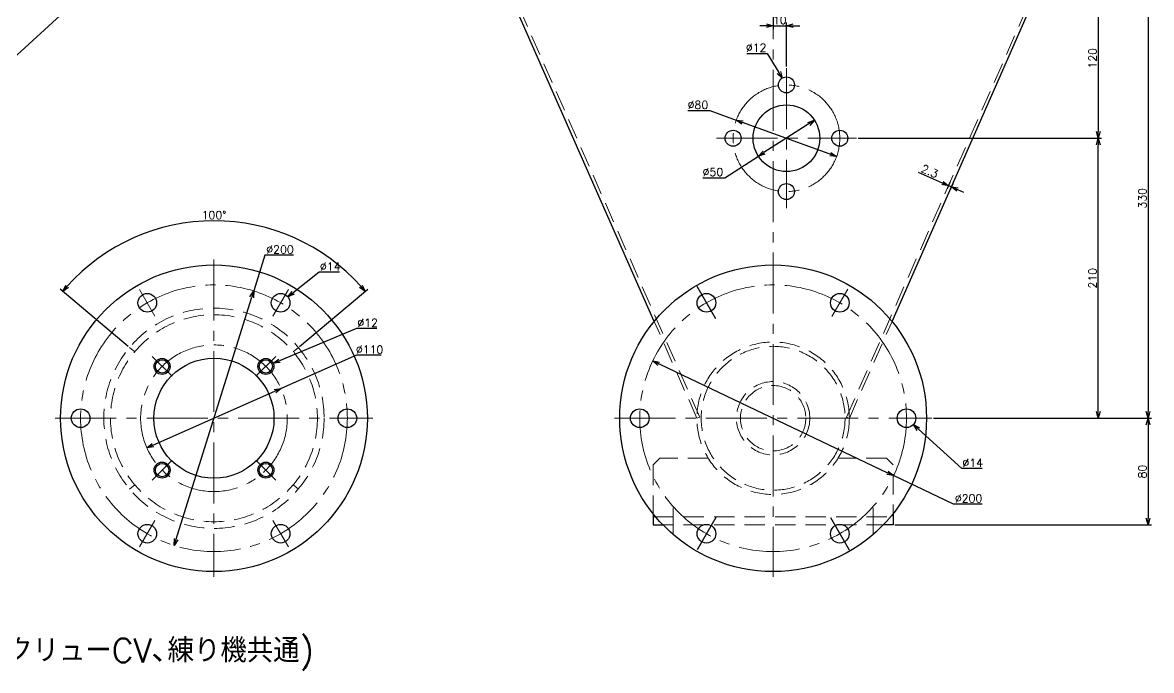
# Model space of a CAD drawing. Header units: millimetres. Extents: x 0 to 38884, y -3675 to 8056.
# Drawn here: x 9885 to 10731, y -500 to -14 of the extents above; entities that cross this region are included whole.
import ezdxf

# ---------------------------------------------------------------- set-up
doc = ezdxf.new("R2010")
doc.units = ezdxf.units.MM
doc.header["$LTSCALE"] = 2.4
doc.header["$PDMODE"] = 99
doc.header["$PDSIZE"] = 1
doc.linetypes.add('CENTER2', pattern=[28.575, 19.05, -3.175, 3.175, -3.175])
doc.linetypes.add('HIDDEN', pattern=[9.525, 6.35, -3.175])
for name, color, linetype, lineweight in [('04_HIDDEN', 2, 'HIDDEN', 13), ('05_CENTER', 4, 'CENTER2', 13), ('07_TEXT', 3, 'Continuous', 13), ('08_DIM', 3, 'Continuous', 13)]:
    doc.layers.add(name, color=color, linetype=linetype, lineweight=lineweight)
doc.styles.add('KSS_TXT', font='txt.shx', dxfattribs={"bigfont": 'extfont2.shx'})
doc.dimstyles.new('KSS_DIM', dxfattribs={"dimscale": 2, "dimtxt": 3, "dimasz": 2.5, "dimexe": 1.25, "dimexo": 0.625, "dimtad": 1, "dimdsep": 46, "dimtxsty": 'KSS_TXT', "dimblk": 'OPEN30', "dimcen": 0, "dimazin": 2, "dimtfac": 0.75, "dimtmove": 0, "dimatfit": 3, "dimldrblk": 'OPEN30', "dimfxl": 1.25, "dimtolj": 1, "dimarcsym": 0})
doc.dimstyles.new('KSS_DIM$3', dxfattribs={"dimscale": 2, "dimtxt": 3, "dimasz": 2.5, "dimexe": 1.25, "dimexo": 0.625, "dimtad": 1, "dimtih": 1, "dimtoh": 1, "dimdsep": 46, "dimtxsty": 'KSS_TXT', "dimblk": 'OPEN30', "dimcen": 0, "dimazin": 2, "dimtfac": 0.75, "dimtofl": 0, "dimtmove": 0, "dimatfit": 3, "dimldrblk": 'OPEN30', "dimfxl": 1.25, "dimtolj": 1, "dimarcsym": 0})

# ---------------------------------------------------------------- blocks, each defined once
blk = doc.blocks.new('_Open30')
at = {"color": 0, "linetype": 'ByBlock', "lineweight": -2}
for p, q in [((-1, 0.27), (0, 0)), ((0, 0), (-1, -0.27)), ((0, 0), (-1, 0))]:
    blk.add_line(p, q, dxfattribs=at)
blk = doc.blocks.new('*D174')
at = {"layer": '08_DIM', "color": 0, "lineweight": -2, "transparency": 16777216}
for p, q in [((10447.67, 18.12), (10447.67, -18.7)), ((10442.67, -16.2), (10437.67, -16.2)), ((10447.67, -16.2), (10457.67, -16.2)), ((10457.67, -46.88), (10457.67, -13.7)), ((10462.67, -16.2), (10467.67, -16.2))]:
    blk.add_line(p, q, dxfattribs=at)
at = {"layer": 'Defpoints', "color": 0, "transparency": 16777216}
for p in [(10447.67, 19.37), (10457.67, -16.2), (10457.67, -48.13)]:
    blk.add_point(p, dxfattribs=at)
at = {"layer": '08_DIM', "color": 0, "lineweight": -2, "transparency": 16777216, "xscale": 5, "yscale": 5, "zscale": 5}
blk.add_blockref('_Open30', (10447.67, -16.2), dxfattribs=at)
at = {"layer": '08_DIM', "color": 0, "lineweight": -2, "transparency": 16777216, "xscale": 5, "yscale": 5, "zscale": 5, "rotation": 180}
blk.add_blockref('_Open30', (10457.67, -16.2), dxfattribs=at)
at = {"layer": '08_DIM', "color": 0, "transparency": 16777216, "insert": (10452.67, -11.95), "char_height": 6, "attachment_point": 5, "style": 'KSS_TXT'}
blk.add_mtext('\\A1;10', dxfattribs=at)
blk = doc.blocks.new('*D175')
at = {"layer": '08_DIM', "color": 0, "lineweight": -2, "transparency": 16777216}
for p, q in [((10574.64, -134.2), (10556.79, -126.35)), ((10580.24, -133.88), (10578.21, -138.5)), ((10582.35, -134.81), (10580.32, -139.42)), ((10581.32, -137.13), (10579.22, -136.21)), ((10585.9, -139.15), (10590.48, -141.16))]:
    blk.add_line(p, q, dxfattribs=at)
at = {"layer": 'Defpoints', "color": 0, "transparency": 16777216}
for p in [(10580.74, -132.74), (10582.85, -133.66), (10579.22, -136.21)]:
    blk.add_point(p, dxfattribs=at)
at = {"layer": '08_DIM', "color": 0, "lineweight": -2, "transparency": 16777216, "xscale": 5, "yscale": 5, "zscale": 5}
for p, rotation in [((10579.22, -136.21), 336.272664274377), ((10581.32, -137.13), 156.272664274377)]:
    blk.add_blockref('_Open30', p, dxfattribs=dict(at, rotation=rotation))
at = {"layer": '08_DIM', "color": 0, "transparency": 16777216, "insert": (10565.14, -125.38), "char_height": 6, "attachment_point": 5, "rotation": 336.27266, "style": 'KSS_TXT'}
blk.add_mtext('\\A1;2.3', dxfattribs=at)
blk = doc.blocks.new('*D399')
at = {"layer": '08_DIM', "color": 0, "lineweight": -2, "transparency": 16777216}
for p, q in [((10567.92, -310.63), (10731.32, -310.63)), ((10728.82, -315.63), (10728.82, -385.63)), ((10538.92, -390.63), (10731.32, -390.63))]:
    blk.add_line(p, q, dxfattribs=at)
at = {"layer": 'Defpoints', "color": 0, "transparency": 16777216}
for p in [(10566.67, -310.63), (10537.67, -390.63), (10728.82, -390.63)]:
    blk.add_point(p, dxfattribs=at)
at = {"layer": '08_DIM', "color": 0, "lineweight": -2, "transparency": 16777216, "xscale": 5, "yscale": 5, "zscale": 5}
for p, rotation in [((10728.82, -310.63), 90), ((10728.82, -390.63), 270)]:
    blk.add_blockref('_Open30', p, dxfattribs=dict(at, rotation=rotation))
at = {"layer": '08_DIM', "color": 0, "transparency": 16777216, "insert": (10724.57, -350.63), "char_height": 6, "attachment_point": 5, "rotation": 90, "style": 'KSS_TXT'}
blk.add_mtext('\\A1;80', dxfattribs=at)
blk = doc.blocks.new('*D470')
at = {"layer": '08_DIM', "color": 0, "lineweight": -2, "transparency": 16777216}
for p, q in [((10427.91, -36.97), (10443.16, -36.97)), ((10443.16, -36.97), (10451.92, -51.26))]:
    blk.add_line(p, q, dxfattribs=at)
at = {"layer": 'Defpoints', "color": 0, "transparency": 16777216}
for p in [(10454.54, -55.52), (10460.81, -65.75)]:
    blk.add_point(p, dxfattribs=at)
at = {"layer": '08_DIM', "color": 0, "lineweight": -2, "transparency": 16777216, "xscale": 5, "yscale": 5, "zscale": 5, "rotation": 301.5232630515084}
blk.add_blockref('_Open30', (10454.54, -55.52), dxfattribs=at)
at = {"layer": '08_DIM', "color": 0, "transparency": 16777216, "insert": (10434.91, -32.72), "char_height": 6, "attachment_point": 5, "style": 'KSS_TXT'}
blk.add_mtext('\\A1;%%C12', dxfattribs=at)
blk = doc.blocks.new('*D699')
at = {"layer": '08_DIM', "color": 0, "lineweight": -2, "transparency": 16777216}
for p, q in [((10478.74, -87.17), (10440.82, -111.4)), ((10411.39, -130.21), (10436.61, -114.09)), ((10394.85, -130.21), (10411.39, -130.21))]:
    blk.add_line(p, q, dxfattribs=at)
at = {"layer": 'Defpoints', "color": 0, "transparency": 16777216}
for p in [(10478.74, -87.17), (10436.61, -114.09)]:
    blk.add_point(p, dxfattribs=at)
at = {"layer": '08_DIM', "color": 0, "lineweight": -2, "transparency": 16777216, "xscale": 5, "yscale": 5, "zscale": 5}
for p, rotation in [((10478.74, -87.17), 32.57945875501455), ((10436.61, -114.09), 212.5794587550145)]:
    blk.add_blockref('_Open30', p, dxfattribs=dict(at, rotation=rotation))
at = {"layer": '08_DIM', "color": 0, "transparency": 16777216, "insert": (10402.49, -125.95), "char_height": 6, "attachment_point": 5, "style": 'KSS_TXT'}
blk.add_mtext('\\A1;%%C50', dxfattribs=at)
blk = doc.blocks.new('*D700')
at = {"layer": '08_DIM', "color": 0, "lineweight": -2, "transparency": 16777216}
for p, q in [((10383.65, -79.84), (10400.15, -79.84)), ((10400.15, -79.84), (10420.06, -87.04)), ((10495.29, -114.23), (10424.76, -88.74))]:
    blk.add_line(p, q, dxfattribs=at)
at = {"layer": 'Defpoints', "color": 0, "transparency": 16777216}
for p in [(10420.06, -87.04), (10495.29, -114.23)]:
    blk.add_point(p, dxfattribs=at)
at = {"layer": '08_DIM', "color": 0, "lineweight": -2, "transparency": 16777216, "xscale": 5, "yscale": 5, "zscale": 5}
for p, rotation in [((10420.06, -87.04), 160.126260713738), ((10495.29, -114.23), 340.1262607137379)]:
    blk.add_blockref('_Open30', p, dxfattribs=dict(at, rotation=rotation))
at = {"layer": '08_DIM', "color": 0, "transparency": 16777216, "insert": (10391.28, -75.59), "char_height": 6, "attachment_point": 5, "style": 'KSS_TXT'}
blk.add_mtext('\\A1;%%C80', dxfattribs=at)
blk = doc.blocks.new('*D701')
at = {"layer": '08_DIM', "color": 0, "lineweight": -2, "transparency": 16777216}
for p, q in [((10357.4, -267.62), (10533.43, -351.5)), ((10582.86, -375.05), (10537.95, -353.65)), ((10604.36, -375.05), (10582.86, -375.05))]:
    blk.add_line(p, q, dxfattribs=at)
at = {"layer": 'Defpoints', "color": 0, "transparency": 16777216}
for p in [(10357.4, -267.62), (10537.95, -353.65)]:
    blk.add_point(p, dxfattribs=at)
at = {"layer": '08_DIM', "color": 0, "lineweight": -2, "transparency": 16777216, "xscale": 5, "yscale": 5, "zscale": 5}
for p, rotation in [((10357.4, -267.62), 154.5221082238918), ((10537.95, -353.65), 334.5221082238918)]:
    blk.add_blockref('_Open30', p, dxfattribs=dict(at, rotation=rotation))
at = {"layer": '08_DIM', "color": 0, "transparency": 16777216, "insert": (10594.24, -370.8), "char_height": 6, "attachment_point": 5, "style": 'KSS_TXT'}
blk.add_mtext('\\A1;%%C200', dxfattribs=at)
blk = doc.blocks.new('*D704')
at = {"layer": '08_DIM', "color": 0, "lineweight": -2, "transparency": 16777216}
for p, q in [((10589.09, -348.32), (10556.55, -318.71)), ((10604.34, -348.32), (10589.09, -348.32))]:
    blk.add_line(p, q, dxfattribs=at)
at = {"layer": 'Defpoints', "color": 0, "transparency": 16777216}
for p in [(10542.5, -305.92), (10552.85, -315.34)]:
    blk.add_point(p, dxfattribs=at)
at = {"layer": '08_DIM', "color": 0, "lineweight": -2, "transparency": 16777216, "xscale": 5, "yscale": 5, "zscale": 5, "rotation": 137.7003471711839}
blk.add_blockref('_Open30', (10552.85, -315.34), dxfattribs=at)
at = {"layer": '08_DIM', "color": 0, "transparency": 16777216, "insert": (10597.34, -344.07), "char_height": 6, "attachment_point": 5, "style": 'KSS_TXT'}
blk.add_mtext('\\A1;%%C14', dxfattribs=at)
blk = doc.blocks.new('A$C79CD6906_1')
at = {"color": 0}
for p, q in [((-89.17, 72.62), (-200, 324)), ((89.17, 72.62), (200, 324)), ((-43, 74.48), (-57, 98.73)), ((-43, -74.48), (-57, -98.73)), ((43, -74.48), (57, -98.73))]:
    blk.add_line(p, q, dxfattribs=at)
for p, q in [((-90, -71.59), (-90, -80)), ((90, -71.59), (90, -80)), ((-90, -80), (-82.61, -80)), ((90, -80), (82.61, -80))]:
    blk.add_line(p, q)
blk.add_lwpolyline([(-250, 324), (250, 324), (250, 330), (-250, 330)], close=True)
for centre, radius in [((10, 250), 6), ((10, 210), 25), ((-30, 210), 6), ((50, 210), 6), ((10, 170), 6), ((0, 0), 115), ((-50, 86.6), 7), ((50, 86.6), 7), ((-100, 0), 7), ((100, 0), 7), ((-50, -86.6), 7), ((50, -86.6), 7)]:
    blk.add_circle(centre, radius, dxfattribs=at)
at = {"layer": '04_HIDDEN'}
for p, q in [((-200, 330), (-200, 324)), ((-197.9, 324.93), (-200, 324)), ((-55.05, 0.93), (-197.9, 324.93)), ((55.05, 0.93), (197.9, 324.93)), ((197.9, 324.93), (200, 324)), ((200, 330), (200, 324)), ((-57.15, 0), (-89.17, 72.62)), ((57.15, 0), (89.17, 72.62)), ((-55.05, 0.93), (-57.15, 0)), ((55.05, 0.93), (57.15, 0)), ((-90, -74), (90, -74))]:
    blk.add_line(p, q, dxfattribs=at)
blk.add_lwpolyline([(-48.64, -30), (-85, -30), (-90, -35), (-90, -80), (90, -80), (90, -35), (85, -30), (48.64, -30)], dxfattribs=at)
for radius in [57.15, 53.95, 27.5, 24.5]:
    blk.add_circle((0, 0), radius, dxfattribs=at)
at = {"layer": '05_CENTER'}
for p, q in [((-230, 337.47), (-230, 316.35)), ((-175, 337.47), (-175, 316.35)), ((0, 337.47), (0, 316.35)), ((175, 337.47), (175, 316.35)), ((230, 337.47), (230, 316.35)), ((0, 330), (0, -119)), ((10, 262.5), (10, 157.5)), ((-42.5, 210), (62.5, 210)), ((44.06, 76.31), (55.94, 96.89)), ((-119, 0), (119, 0)), ((-75, -67.11), (-75, -86.9)), ((75, -67.11), (75, -86.9))]:
    blk.add_line(p, q, dxfattribs=at)
for centre, radius in [((10, 210), 40), ((0, 0), 100)]:
    blk.add_circle(centre, radius, dxfattribs=at)
blk = doc.blocks.new('*D728')
at = {"layer": '08_DIM', "color": 0, "lineweight": -2, "transparency": 16777216}
for p, q in [((10511.42, -100.63), (10693.96, -100.63)), ((10691.46, -305.63), (10691.46, -105.63)), ((10567.92, -310.63), (10693.96, -310.63))]:
    blk.add_line(p, q, dxfattribs=at)
at = {"layer": 'Defpoints', "color": 0, "transparency": 16777216}
for p in [(10510.17, -100.63), (10691.46, -100.63), (10566.67, -310.63)]:
    blk.add_point(p, dxfattribs=at)
at = {"layer": '08_DIM', "color": 0, "lineweight": -2, "transparency": 16777216, "xscale": 5, "yscale": 5, "zscale": 5}
for p, rotation in [((10691.46, -100.63), 90), ((10691.46, -310.63), 270)]:
    blk.add_blockref('_Open30', p, dxfattribs=dict(at, rotation=rotation))
at = {"layer": '08_DIM', "color": 0, "transparency": 16777216, "insert": (10687.21, -205.63), "char_height": 6, "attachment_point": 5, "rotation": 90, "style": 'KSS_TXT'}
blk.add_mtext('\\A1;210', dxfattribs=at)
blk = doc.blocks.new('*D729')
at = {"layer": '08_DIM', "color": 0, "lineweight": -2, "transparency": 16777216}
for p, q in [((10698.92, 19.37), (10731.32, 19.37)), ((10728.82, 14.37), (10728.82, -305.63)), ((10567.92, -310.63), (10731.32, -310.63))]:
    blk.add_line(p, q, dxfattribs=at)
at = {"layer": 'Defpoints', "color": 0, "transparency": 16777216}
for p in [(10697.67, 19.37), (10566.67, -310.63), (10728.82, -310.63)]:
    blk.add_point(p, dxfattribs=at)
at = {"layer": '08_DIM', "color": 0, "lineweight": -2, "transparency": 16777216, "xscale": 5, "yscale": 5, "zscale": 5}
for p, rotation in [((10728.82, 19.37), 90), ((10728.82, -310.63), 270)]:
    blk.add_blockref('_Open30', p, dxfattribs=dict(at, rotation=rotation))
at = {"layer": '08_DIM', "color": 0, "transparency": 16777216, "insert": (10724.57, -145.63), "char_height": 6, "attachment_point": 5, "rotation": 90, "style": 'KSS_TXT'}
blk.add_mtext('\\A1;330', dxfattribs=at)
blk = doc.blocks.new('*D765')
at = {"layer": '08_DIM', "color": 0, "lineweight": -2, "transparency": 16777216}
for p, q in [((10135.39, -243.33), (10077.45, -267.51)), ((10150.64, -243.33), (10135.39, -243.33))]:
    blk.add_line(p, q, dxfattribs=at)
at = {"layer": 'Defpoints', "color": 0, "transparency": 16777216}
for p in [(10072.83, -269.43), (10061.76, -274.05)]:
    blk.add_point(p, dxfattribs=at)
at = {"layer": '08_DIM', "color": 0, "lineweight": -2, "transparency": 16777216, "xscale": 5, "yscale": 5, "zscale": 5, "rotation": 202.6498120819234}
blk.add_blockref('_Open30', (10072.83, -269.43), dxfattribs=at)
at = {"layer": '08_DIM', "color": 0, "transparency": 16777216, "insert": (10143.64, -239.08), "char_height": 6, "attachment_point": 5, "style": 'KSS_TXT'}
blk.add_mtext('\\A1;%%C12', dxfattribs=at)
blk = doc.blocks.new('*D833')
at = {"layer": '08_DIM', "color": 0, "lineweight": -2, "transparency": 16777216}
for p, q in [((10107.31, -201.14), (10087.81, -216.58)), ((10122.56, -201.14), (10107.31, -201.14))]:
    blk.add_line(p, q, dxfattribs=at)
at = {"layer": 'Defpoints', "color": 0, "transparency": 16777216}
for p in [(10083.89, -219.69), (10072.92, -228.38)]:
    blk.add_point(p, dxfattribs=at)
at = {"layer": '08_DIM', "color": 0, "lineweight": -2, "transparency": 16777216, "xscale": 5, "yscale": 5, "zscale": 5, "rotation": 218.3756193497542}
blk.add_blockref('_Open30', (10083.89, -219.69), dxfattribs=at)
at = {"layer": '08_DIM', "color": 0, "transparency": 16777216, "insert": (10115.56, -196.89), "char_height": 6, "attachment_point": 5, "style": 'KSS_TXT'}
blk.add_mtext('\\A1;%%C14', dxfattribs=at)
blk = doc.blocks.new('*D834')
at = {"layer": '08_DIM', "color": 0, "lineweight": -2, "transparency": 16777216}
for p, q in [((10066.54, -188.3), (10058.17, -215.16)), ((10088.04, -188.3), (10066.54, -188.3)), ((9998.64, -406.1), (10056.68, -219.94))]:
    blk.add_line(p, q, dxfattribs=at)
at = {"layer": 'Defpoints', "color": 0, "transparency": 16777216}
for p in [(10058.17, -215.16), (9998.64, -406.1)]:
    blk.add_point(p, dxfattribs=at)
at = {"layer": '08_DIM', "color": 0, "lineweight": -2, "transparency": 16777216, "xscale": 5, "yscale": 5, "zscale": 5}
for p, rotation in [((10058.17, -215.16), 72.68622119756212), ((9998.64, -406.1), 252.6862211975621)]:
    blk.add_blockref('_Open30', p, dxfattribs=dict(at, rotation=rotation))
at = {"layer": '08_DIM', "color": 0, "transparency": 16777216, "insert": (10077.91, -184.05), "char_height": 6, "attachment_point": 5, "style": 'KSS_TXT'}
blk.add_mtext('\\A1;%%C200', dxfattribs=at)
blk = doc.blocks.new('*D835')
at = {"layer": '08_DIM', "color": 0, "lineweight": -2, "transparency": 16777216}
for p, q in [((10135.24, -263.43), (10078.71, -288.4)), ((10153.74, -263.43), (10135.24, -263.43)), ((9978.1, -332.86), (10074.14, -290.42))]:
    blk.add_line(p, q, dxfattribs=at)
at = {"layer": 'Defpoints', "color": 0, "transparency": 16777216}
for p in [(10078.71, -288.4), (9978.1, -332.86)]:
    blk.add_point(p, dxfattribs=at)
at = {"layer": '08_DIM', "color": 0, "lineweight": -2, "transparency": 16777216, "xscale": 5, "yscale": 5, "zscale": 5}
for p, rotation in [((10078.71, -288.4), 23.84008757173434), ((9978.1, -332.86), 203.8400875717344)]:
    blk.add_blockref('_Open30', p, dxfattribs=dict(at, rotation=rotation))
at = {"layer": '08_DIM', "color": 0, "transparency": 16777216, "insert": (10145.11, -259.18), "char_height": 6, "attachment_point": 5, "style": 'KSS_TXT'}
blk.add_mtext('\\A1;%%C110', dxfattribs=at)
blk = doc.blocks.new('*D836')
at = {"layer": '08_DIM', "color": 0, "lineweight": -2, "transparency": 16777216}
for p, q in [((9964.17, -256.74), (9913.05, -213.84)), ((10092.64, -256.74), (10143.76, -213.84))]:
    blk.add_line(p, q, dxfattribs=at)
blk.add_arc((10028.4, -310.63), 148.09, 41.93459, 138.06541, dxfattribs=at)
at = {"layer": 'Defpoints', "color": 0, "transparency": 16777216}
for p in [(10070.88, -168.77), (9965.13, -257.54), (9968.96, -260.75), (10087.85, -260.75), (10091.68, -257.54)]:
    blk.add_point(p, dxfattribs=at)
at = {"layer": '08_DIM', "color": 0, "lineweight": -2, "transparency": 16777216, "xscale": 5, "yscale": 5, "zscale": 5}
for p, rotation in [((9914.96, -215.44), 229.0327034086848), ((10141.85, -215.44), 310.9672965913152)]:
    blk.add_blockref('_Open30', p, dxfattribs=dict(at, rotation=rotation))
at = {"layer": '08_DIM', "color": 0, "transparency": 16777216, "insert": (10028.4, -158.29), "char_height": 6, "attachment_point": 5, "style": 'KSS_TXT'}
blk.add_mtext('\\A1;100%%d', dxfattribs=at)
blk = doc.blocks.new('A$C06233B12_1')
at = {"color": 0}
for centre, radius in [((0, 0), 115), ((-50, 86.6), 7), ((50, 86.6), 7), ((0, 0), 45), ((-38.89, 38.89), 6), ((-38.89, 38.89), 5), ((38.89, 38.89), 6), ((38.89, 38.89), 5), ((-100, 0), 7), ((100, 0), 7), ((-38.89, -38.89), 6), ((38.89, -38.89), 6), ((-38.89, -38.89), 5), ((38.89, -38.89), 5), ((-50, -86.6), 7), ((50, -86.6), 7)]:
    blk.add_circle(centre, radius, dxfattribs=at)
at = {"layer": '04_HIDDEN'}
for p, q in [((-63.28, 53.09), (-59.45, 49.88)), ((63.28, 53.09), (59.45, 49.88)), ((-63.28, -53.09), (-59.45, -49.88)), ((63.28, -53.09), (59.45, -49.88))]:
    blk.add_line(p, q, dxfattribs=at)
for radius in [82.6, 77.6]:
    blk.add_circle((0, 0), radius, dxfattribs=at)
at = {"layer": '05_CENTER'}
for p, q in [((0, 119), (0, -119)), ((-44.24, 76.63), (-55.76, 96.57)), ((44.24, 76.63), (55.76, 96.57)), ((-31.47, 31.47), (-46.32, 46.32)), ((31.47, 31.47), (46.32, 46.32)), ((-119, 0), (119, 0)), ((88.49, 0), (111.51, 0)), ((-88.49, 0), (-111.51, 0)), ((-31.47, -31.47), (-46.32, -46.32)), ((31.47, -31.47), (46.32, -46.32)), ((-44.24, -76.63), (-55.76, -96.57)), ((44.24, -76.63), (55.76, -96.57))]:
    blk.add_line(p, q, dxfattribs=at)
for radius in [100, 55]:
    blk.add_circle((0, 0), radius, dxfattribs=at)
blk = doc.blocks.new('*D896')
at = {"layer": '08_DIM', "color": 0, "lineweight": -2, "transparency": 16777216}
for p, q in [((10685.11, 19.37), (10693.96, 19.37)), ((10691.46, 14.37), (10691.46, -95.63)), ((10511.42, -100.63), (10693.96, -100.63))]:
    blk.add_line(p, q, dxfattribs=at)
at = {"layer": 'Defpoints', "color": 0, "transparency": 16777216}
for p in [(10683.86, 19.37), (10510.17, -100.63), (10691.46, -100.63)]:
    blk.add_point(p, dxfattribs=at)
at = {"layer": '08_DIM', "color": 0, "lineweight": -2, "transparency": 16777216, "xscale": 5, "yscale": 5, "zscale": 5}
for p, rotation in [((10691.46, 19.37), 90), ((10691.46, -100.63), 270)]:
    blk.add_blockref('_Open30', p, dxfattribs=dict(at, rotation=rotation))
at = {"layer": '08_DIM', "color": 0, "transparency": 16777216, "insert": (10687.21, -40.63), "char_height": 6, "attachment_point": 5, "rotation": 90, "style": 'KSS_TXT'}
blk.add_mtext('\\A1;120', dxfattribs=at)

msp = doc.modelspace()

# ---------------------------------------------------------------- linework, layer by layer
at = {"color": 3}
msp.add_line((9988.3233, 60.3801), (9432.1732, -448.6884), dxfattribs=at)

# ---------------------------------------------------------------- block references
for name, p in [('A$C79CD6906_1', (10447.6735, -310.6332)), ('A$C06233B12_1', (10028.4049, -310.6332))]:
    msp.add_blockref(name, p)

# ---------------------------------------------------------------- texts
at = {"layer": '07_TEXT', "style": 'KSS_TXT'}
msp.add_text('2個(スクリューCV､練り機共通)', height=18, dxfattribs=at).set_placement((9806.7915, -493.7837))

# ---------------------------------------------------------------- dimensions: what is measured, and where the dimension line sits
at = {"layer": '08_DIM', "color": 1}
dim = msp.add_linear_dim(base=(10457.6735, -16.2032), p1=(10447.6735, 19.3668), p2=(10457.6735, -48.1332), dimstyle='KSS_DIM', override={"dimscale": 2}, dxfattribs=at)
dim.commit()
dim.dimension.update_dxf_attribs({"geometry": '*D174', "text_midpoint": (10452.6735, -11.9532)})
for base, p1, p2, angle, override, picture, middle in [((10691.4603, -100.6332), (10683.8591, 19.3668), (10510.1735, -100.6332), 270, {"dimscale": 2, "dimarcsym": 1}, '*D896', (10687.2103, -40.6332)), ((10728.8194, -310.6332), (10697.6735, 19.3668), (10566.6735, -310.6332), 90, {"dimscale": 2, "dimarcsym": 1}, '*D729', (10724.5694, -145.6332)), ((10691.4603, -100.6332), (10566.6735, -310.6332), (10510.1735, -100.6332), 90, {"dimscale": 2, "dimarcsym": 1}, '*D728', (10687.2103, -205.6332)), ((10579.2176, -136.2084), (10582.8481, -133.6646), (10580.7425, -132.7391), 336.2726643, {"dimscale": 2}, '*D175', (10565.1359, -125.3765))]:
    dim = msp.add_linear_dim(base=base, p1=p1, p2=p2, angle=angle, dimstyle='KSS_DIM', override=override, dxfattribs=at)
    dim.commit()
    dim.dimension.update_dxf_attribs({"geometry": picture, "text_midpoint": middle})
at = {"layer": '08_DIM'}
for p1, p2, override, picture, middle in [((10460.8106, -65.7478), (10454.5364, -55.5187), {"dimscale": 2, "dimpost": '%%C<>', "dimarcsym": 1}, '*D470', (10434.9124, -36.9749)), ((10495.2913, -114.2312), (10420.0557, -87.0353), {"dimscale": 2, "dimpost": '%%C<>', "dimtix": 1, "dimatfit": 2, "dimarcsym": 1}, '*D700', (10391.2768, -79.8405)), ((10478.7396, -87.1715), (10436.6074, -114.095), {"dimscale": 2, "dimpost": '%%C<>', "dimtix": 1, "dimatfit": 2, "dimarcsym": 1}, '*D699', (10402.4949, -130.209)), ((9998.6445, -406.1022), (10058.1654, -215.1643), {"dimscale": 2, "dimpost": '%%C<>', "dimtix": 1, "dimatfit": 2, "dimarcsym": 1}, '*D834', (10077.9139, -188.3027)), ((10072.9172, -228.3764), (10083.8926, -219.685), {"dimscale": 2, "dimpost": '%%C<>', "dimarcsym": 1}, '*D833', (10115.5644, -201.1374)), ((10061.7586, -274.053), (10072.8331, -269.4318), {"dimscale": 2, "dimpost": '%%C<>', "dimarcsym": 1}, '*D765', (10143.6405, -243.3278)), ((9978.0977, -332.8634), (10078.7122, -288.4031), {"dimscale": 2, "dimpost": '%%C<>', "dimtix": 1, "dimatfit": 2, "dimarcsym": 1}, '*D835', (10145.112, -263.4254)), ((10357.3984, -267.617), (10537.9486, -353.6495), {"dimscale": 2, "dimpost": '%%C<>', "dimtix": 1, "dimatfit": 2, "dimarcsym": 1}, '*D701', (10594.2368, -375.0507)), ((10542.4961, -305.9222), (10552.851, -315.3443), {"dimscale": 2, "dimpost": '%%C<>', "dimarcsym": 1}, '*D704', (10597.3384, -348.3175))]:
    dim = msp.add_diameter_dim_2p(p1=p1, p2=p2, dimstyle='KSS_DIM$3', override=override, dxfattribs=at)
    dim.commit()
    dim.dimension.update_dxf_attribs({"geometry": picture, "text_midpoint": middle, "dimtype": 163})
dim = msp.add_angular_dim_2l(base=(10070.8774, -168.7653), line1=((9965.1297, -257.539), (9968.9599, -260.7529)), line2=((10091.6802, -257.539), (10087.85, -260.7529)), dimstyle='KSS_DIM', override={"dimscale": 2, "dimarcsym": 1}, dxfattribs=at)
dim.commit()
dim.dimension.update_dxf_attribs({"geometry": '*D836', "text_midpoint": (10028.4049, -158.294)})
dim = msp.add_linear_dim(base=(10728.8194, -390.6332), p1=(10566.6735, -310.6332), p2=(10537.6735, -390.6332), angle=90, dimstyle='KSS_DIM', override={"dimscale": 2, "dimarcsym": 1}, dxfattribs=at)
dim.commit()
dim.dimension.update_dxf_attribs({"geometry": '*D399', "text_midpoint": (10724.5694, -350.6332)})

doc.saveas('drawing.dxf')
